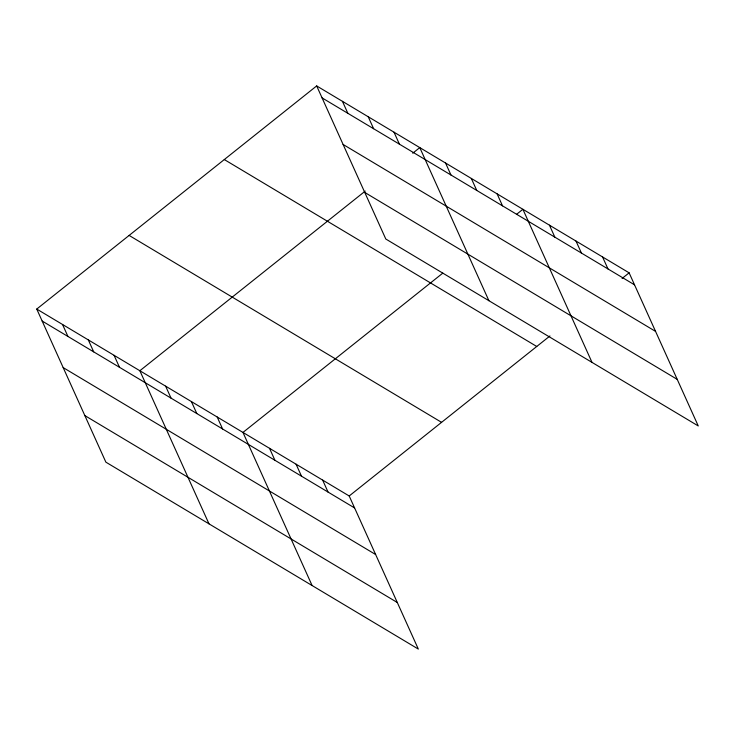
<?xml version="1.0" encoding="UTF-8"?>
<svg xmlns="http://www.w3.org/2000/svg" width="735" height="735" viewBox="0 0 735 735"><rect width="100%" height="100%" fill="white"/><g stroke="black" fill="none" stroke-linecap="round" stroke-linejoin="round"><path stroke-width="1.1" d="M36.75 309.058L349.198 495.978L418.325 649.078L105.877 462.159L36.75 309.058L316.675 85.921L629.123 272.841L698.25 425.942L385.801 239.022L316.675 85.921M365.24 191.082L139.861 370.743L208.988 523.844M412.739 153.211L419.777 147.606L488.904 300.707M442.828 273.108L242.973 432.428L312.099 585.529M516.733 214.197L522.888 209.291L592.015 362.392M349.198 495.978L549.945 335.959M622.086 278.455L629.123 272.841M322.077 97.893L634.525 284.822M343.107 144.464L655.556 331.393M364.771 192.451L677.22 379.37M224.294 159.55L536.752 346.479M129.121 235.421L441.579 422.349M42.152 321.03L354.61 507.958M63.182 367.601L375.64 554.53M84.847 415.587L397.304 602.507M602.562 256.956L607.974 268.927M576.01 241.071L581.413 253.042M549.449 225.176L554.851 237.148M497.108 193.865L502.519 205.846M471.337 178.449L476.739 190.42M445.557 163.023L450.959 175.003M394.006 132.181L399.408 144.152M368.226 116.764L373.628 128.735M342.446 101.338L347.857 113.309M322.647 480.093L328.049 492.064M296.086 464.208L301.488 476.179M269.524 448.313L274.936 460.285M217.192 417.002L222.595 428.983M191.412 401.586L196.824 413.557M165.632 386.16L171.044 398.14M114.081 355.317L119.483 367.289M88.301 339.901L93.712 351.872M62.53 324.475L67.932 336.446"/></g></svg>
